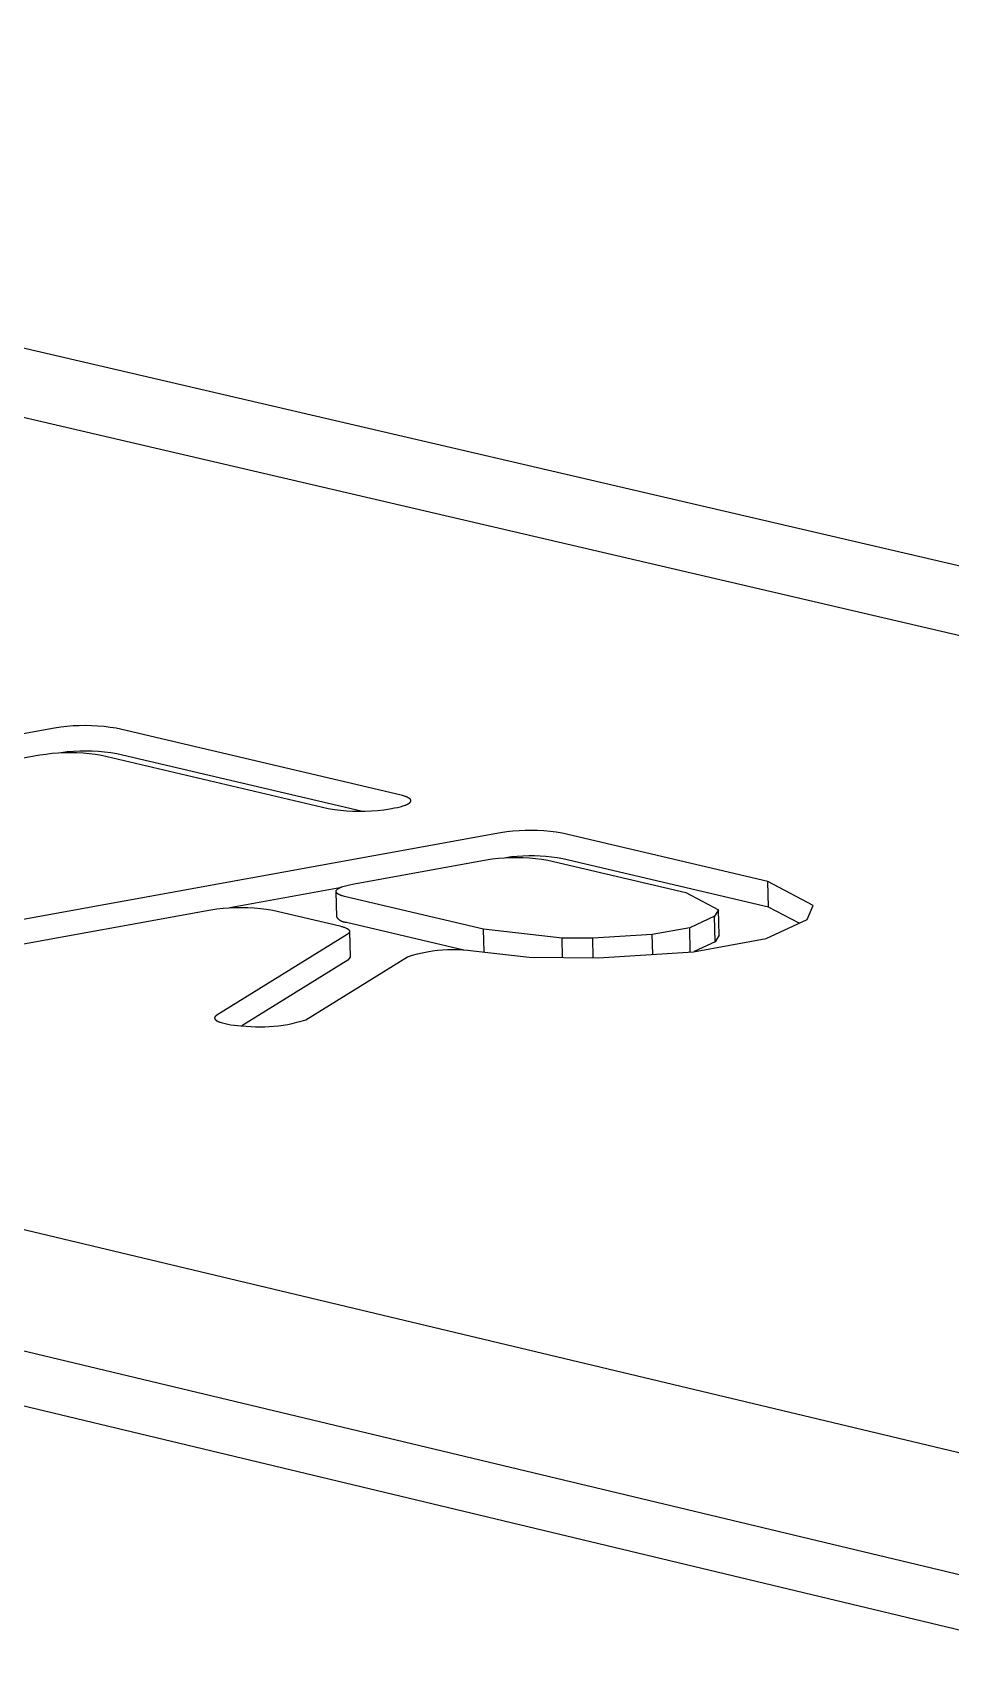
# Model space of a CAD drawing. Header units: millimetres. Extents: x 1422 to 6060, y -58 to 3182.
# Drawn here: x 2026.8 to 2053.37, y 1327.19 to 1374.73 of the extents above; entities that cross this region are included whole.
import ezdxf

# ---------------------------------------------------------------- set-up
doc = ezdxf.new("R2010")
doc.units = ezdxf.units.MM
doc.header["$MEASUREMENT"] = 0
doc.layers.add('Domyślny', color=7, linetype='Continuous', true_color=0x000000)
doc.layers.add('Utwórz2D linie widoczne', color=7, linetype='Continuous', true_color=0x000000)

msp = doc.modelspace()

# ---------------------------------------------------------------- linework, layer by layer
at = {"layer": 'Domyślny'}
msp.add_line((1884.416, 1373.932), (2080.426, 1327.223), dxfattribs=at)
at = {"layer": 'Utwórz2D linie widoczne'}
for p, q in [((1936.409, 1386.569), (2153.171, 1336.141)), ((1931.338, 1385.781), (2147.565, 1335.382)), ((2078.935, 1324.014), (1882.868, 1370.89)), ((1879.154, 1370.245), (2075.181, 1323.311)), ((2027.432, 1354.59), (2010.587, 1351.548)), ((2027.609, 1354.617), (2027.432, 1354.59)), ((2027.787, 1354.637), (2027.609, 1354.617)), ((2027.966, 1354.652), (2027.787, 1354.637)), ((2028.145, 1354.66), (2027.966, 1354.652)), ((2028.324, 1354.662), (2028.145, 1354.66)), ((2028.503, 1354.659), (2028.324, 1354.662)), ((2028.682, 1354.649), (2028.503, 1354.659)), ((2028.861, 1354.633), (2028.682, 1354.649)), ((2029.039, 1354.611), (2028.861, 1354.633)), ((2029.216, 1354.583), (2029.039, 1354.611)), ((2037.468, 1352.644), (2029.216, 1354.583)), ((2027.537, 1353.874), (2027.717, 1353.882)), ((2027.797, 1353.899), (2027.617, 1353.878)), ((2027.717, 1353.882), (2027.896, 1353.885)), ((2027.977, 1353.914), (2027.797, 1353.899)), ((2027.896, 1353.885), (2028.075, 1353.881)), ((2028.157, 1353.923), (2027.977, 1353.914)), ((2028.075, 1353.881), (2028.254, 1353.871)), ((2028.337, 1353.925), (2028.157, 1353.923)), ((2028.518, 1353.921), (2028.337, 1353.925)), ((2028.698, 1353.911), (2028.518, 1353.921)), ((2028.878, 1353.895), (2028.698, 1353.911)), ((2029.057, 1353.873), (2028.878, 1353.895)), ((2023.141, 1353.115), (2027.003, 1353.812)), ((2027.003, 1353.812), (2027.18, 1353.839)), ((2027.18, 1353.839), (2027.359, 1353.86)), ((2027.359, 1353.86), (2027.537, 1353.874)), ((2028.254, 1353.871), (2028.433, 1353.855)), ((2028.433, 1353.855), (2028.611, 1353.833)), ((2028.611, 1353.833), (2028.788, 1353.805)), ((2028.788, 1353.805), (2035.355, 1352.261)), ((2029.235, 1353.844), (2029.057, 1353.873)), ((2036.307, 1352.181), (2029.235, 1353.844)), ((2037.503, 1352.635), (2037.468, 1352.644)), ((2037.536, 1352.626), (2037.503, 1352.635)), ((2037.567, 1352.617), (2037.536, 1352.626)), ((2037.582, 1352.612), (2037.567, 1352.617)), ((2037.597, 1352.607), (2037.582, 1352.612)), ((2037.611, 1352.602), (2037.597, 1352.607)), ((2037.624, 1352.596), (2037.611, 1352.602)), ((2037.637, 1352.591), (2037.624, 1352.596)), ((2037.649, 1352.585), (2037.637, 1352.591)), ((2037.661, 1352.58), (2037.649, 1352.585)), ((2037.672, 1352.574), (2037.661, 1352.58)), ((2037.682, 1352.568), (2037.672, 1352.574)), ((2037.687, 1352.565), (2037.682, 1352.568)), ((2037.692, 1352.562), (2037.687, 1352.565)), ((2037.697, 1352.559), (2037.692, 1352.562)), ((2037.701, 1352.556), (2037.697, 1352.559)), ((2037.705, 1352.553), (2037.701, 1352.556)), ((2037.709, 1352.55), (2037.705, 1352.553)), ((2037.713, 1352.547), (2037.709, 1352.55)), ((2037.717, 1352.544), (2037.713, 1352.547)), ((2037.72, 1352.541), (2037.717, 1352.544)), ((2037.724, 1352.538), (2037.72, 1352.541)), ((2037.727, 1352.535), (2037.724, 1352.538)), ((2037.728, 1352.533), (2037.727, 1352.535)), ((2037.73, 1352.531), (2037.728, 1352.533)), ((2037.731, 1352.53), (2037.73, 1352.531)), ((2037.732, 1352.528), (2037.731, 1352.53)), ((2037.734, 1352.527), (2037.732, 1352.528)), ((2037.735, 1352.525), (2037.734, 1352.527)), ((2037.736, 1352.523), (2037.735, 1352.525)), ((2037.737, 1352.522), (2037.736, 1352.523)), ((2037.738, 1352.52), (2037.737, 1352.522)), ((2037.737, 1352.45), (2037.738, 1352.452)), ((2037.739, 1352.519), (2037.738, 1352.52)), ((2037.738, 1352.452), (2037.739, 1352.454)), ((2037.74, 1352.517), (2037.739, 1352.519)), ((2037.739, 1352.454), (2037.74, 1352.455)), ((2037.741, 1352.515), (2037.74, 1352.517)), ((2037.74, 1352.455), (2037.741, 1352.457)), ((2037.742, 1352.514), (2037.741, 1352.515)), ((2037.741, 1352.457), (2037.742, 1352.459)), ((2037.743, 1352.512), (2037.742, 1352.514)), ((2037.742, 1352.459), (2037.743, 1352.461)), ((2037.744, 1352.51), (2037.743, 1352.512)), ((2037.743, 1352.462), (2037.744, 1352.464)), ((2037.743, 1352.461), (2037.743, 1352.462)), ((2037.744, 1352.509), (2037.744, 1352.51)), ((2037.745, 1352.507), (2037.744, 1352.509)), ((2037.744, 1352.464), (2037.745, 1352.466)), ((2037.746, 1352.506), (2037.745, 1352.507)), ((2037.745, 1352.467), (2037.746, 1352.469)), ((2037.745, 1352.466), (2037.745, 1352.467)), ((2037.746, 1352.504), (2037.746, 1352.506)), ((2037.747, 1352.502), (2037.746, 1352.504)), ((2037.746, 1352.469), (2037.747, 1352.471)), ((2037.747, 1352.501), (2037.747, 1352.502)), ((2037.748, 1352.499), (2037.747, 1352.501)), ((2037.747, 1352.474), (2037.748, 1352.476)), ((2037.747, 1352.472), (2037.747, 1352.474)), ((2037.747, 1352.471), (2037.747, 1352.472)), ((2037.748, 1352.497), (2037.748, 1352.499)), ((2037.748, 1352.496), (2037.748, 1352.497)), ((2037.749, 1352.494), (2037.748, 1352.496)), ((2037.748, 1352.479), (2037.749, 1352.481)), ((2037.748, 1352.477), (2037.748, 1352.479)), ((2037.748, 1352.476), (2037.748, 1352.477)), ((2037.749, 1352.492), (2037.749, 1352.494)), ((2037.749, 1352.491), (2037.749, 1352.492)), ((2037.749, 1352.489), (2037.749, 1352.491)), ((2037.749, 1352.487), (2037.749, 1352.489)), ((2037.749, 1352.486), (2037.749, 1352.487)), ((2037.749, 1352.484), (2037.749, 1352.486)), ((2037.749, 1352.482), (2037.749, 1352.484)), ((2037.749, 1352.481), (2037.749, 1352.482)), ((2035.355, 1352.261), (2035.532, 1352.233)), ((2035.532, 1352.233), (2035.711, 1352.21)), ((2035.711, 1352.21), (2035.889, 1352.194)), ((2035.889, 1352.194), (2036.069, 1352.184)), ((2036.069, 1352.184), (2036.248, 1352.181)), ((2036.248, 1352.181), (2036.428, 1352.183)), ((2036.428, 1352.183), (2036.607, 1352.191)), ((2036.607, 1352.191), (2036.786, 1352.206)), ((2036.786, 1352.206), (2036.965, 1352.226)), ((2036.965, 1352.226), (2037.143, 1352.253)), ((2037.143, 1352.253), (2037.275, 1352.277)), ((2037.275, 1352.277), (2037.36, 1352.294)), ((2037.36, 1352.294), (2037.402, 1352.303)), ((2037.402, 1352.303), (2037.442, 1352.313)), ((2037.442, 1352.313), (2037.48, 1352.323)), ((2037.48, 1352.323), (2037.516, 1352.334)), ((2037.516, 1352.334), (2037.551, 1352.345)), ((2037.551, 1352.345), (2037.583, 1352.356)), ((2037.583, 1352.356), (2037.599, 1352.362)), ((2037.599, 1352.362), (2037.613, 1352.368)), ((2037.613, 1352.368), (2037.627, 1352.374)), ((2037.627, 1352.374), (2037.641, 1352.38)), ((2037.641, 1352.38), (2037.653, 1352.387)), ((2037.653, 1352.387), (2037.665, 1352.393)), ((2037.665, 1352.393), (2037.676, 1352.399)), ((2037.676, 1352.399), (2037.682, 1352.403)), ((2037.682, 1352.403), (2037.687, 1352.406)), ((2037.687, 1352.406), (2037.692, 1352.409)), ((2037.692, 1352.409), (2037.696, 1352.412)), ((2037.696, 1352.412), (2037.701, 1352.416)), ((2037.701, 1352.416), (2037.705, 1352.419)), ((2037.705, 1352.419), (2037.71, 1352.422)), ((2037.71, 1352.422), (2037.713, 1352.425)), ((2037.713, 1352.425), (2037.717, 1352.429)), ((2037.717, 1352.429), (2037.721, 1352.432)), ((2037.721, 1352.432), (2037.724, 1352.435)), ((2037.724, 1352.435), (2037.727, 1352.439)), ((2037.727, 1352.439), (2037.729, 1352.44)), ((2037.729, 1352.44), (2037.73, 1352.442)), ((2037.73, 1352.442), (2037.732, 1352.444)), ((2037.732, 1352.444), (2037.733, 1352.445)), ((2037.733, 1352.445), (2037.734, 1352.447)), ((2037.734, 1352.447), (2037.735, 1352.449)), ((2037.735, 1352.449), (2037.737, 1352.45)), ((2040.346, 1351.555), (2023.646, 1348.524)), ((2040.524, 1351.582), (2040.346, 1351.555)), ((2040.702, 1351.602), (2040.524, 1351.582)), ((2040.881, 1351.617), (2040.702, 1351.602)), ((2041.061, 1351.625), (2040.881, 1351.617)), ((2041.241, 1351.628), (2041.061, 1351.625)), ((2041.42, 1351.624), (2041.241, 1351.628)), ((2041.6, 1351.614), (2041.42, 1351.624)), ((2041.779, 1351.598), (2041.6, 1351.614)), ((2041.957, 1351.576), (2041.779, 1351.598)), ((2042.135, 1351.547), (2041.957, 1351.576)), ((2048.089, 1350.149), (2042.135, 1351.547)), ((2036.06, 1350.071), (2039.925, 1350.773)), ((2039.925, 1350.773), (2040.103, 1350.8)), ((2040.103, 1350.8), (2040.282, 1350.82)), ((2040.282, 1350.82), (2040.461, 1350.835)), ((2040.461, 1350.835), (2040.641, 1350.843)), ((2040.664, 1350.857), (2040.5, 1350.836)), ((2040.641, 1350.843), (2040.821, 1350.846)), ((2040.83, 1350.872), (2040.664, 1350.857)), ((2040.821, 1350.846), (2041, 1350.842)), ((2040.996, 1350.883), (2040.83, 1350.872)), ((2041.162, 1350.888), (2040.996, 1350.883)), ((2041, 1350.842), (2041.18, 1350.832)), ((2041.328, 1350.887), (2041.162, 1350.888)), ((2041.18, 1350.832), (2041.359, 1350.816)), ((2041.494, 1350.882), (2041.328, 1350.887)), ((2041.359, 1350.816), (2041.538, 1350.793)), ((2041.659, 1350.871), (2041.494, 1350.882)), ((2041.538, 1350.793), (2041.715, 1350.765)), ((2041.825, 1350.855), (2041.659, 1350.871)), ((2041.715, 1350.765), (2045.71, 1349.826)), ((2041.989, 1350.833), (2041.825, 1350.855)), ((2042.153, 1350.807), (2041.989, 1350.833)), ((2048.107, 1349.407), (2042.153, 1350.807)), ((2049.402, 1349.453), (2048.089, 1350.149)), ((2048.107, 1349.407), (2048.089, 1350.149)), ((2035.69, 1349.966), (2032.506, 1349.387)), ((2035.584, 1349.863), (2035.585, 1349.865)), ((2035.584, 1349.861), (2035.584, 1349.863)), ((2035.584, 1349.86), (2035.584, 1349.861)), ((2035.584, 1349.858), (2035.584, 1349.86)), ((2035.585, 1349.856), (2035.584, 1349.858)), ((2035.585, 1349.87), (2035.586, 1349.871)), ((2035.585, 1349.868), (2035.585, 1349.87)), ((2035.585, 1349.866), (2035.585, 1349.868)), ((2035.585, 1349.865), (2035.585, 1349.866)), ((2035.585, 1349.855), (2035.585, 1349.856)), ((2035.585, 1349.853), (2035.585, 1349.855)), ((2035.585, 1349.851), (2035.585, 1349.853)), ((2035.585, 1349.85), (2035.585, 1349.851)), ((2035.586, 1349.848), (2035.585, 1349.85)), ((2035.603, 1349.12), (2035.585, 1349.848)), ((2035.586, 1349.875), (2035.587, 1349.876)), ((2035.586, 1349.873), (2035.586, 1349.875)), ((2035.586, 1349.871), (2035.586, 1349.873)), ((2035.586, 1349.846), (2035.586, 1349.848)), ((2035.587, 1349.845), (2035.586, 1349.846)), ((2035.587, 1349.878), (2035.588, 1349.88)), ((2035.587, 1349.876), (2035.587, 1349.878)), ((2035.587, 1349.843), (2035.587, 1349.845)), ((2035.588, 1349.841), (2035.587, 1349.843)), ((2035.588, 1349.88), (2035.589, 1349.882)), ((2035.588, 1349.84), (2035.588, 1349.841)), ((2035.589, 1349.838), (2035.588, 1349.84)), ((2035.589, 1349.883), (2035.59, 1349.885)), ((2035.589, 1349.882), (2035.589, 1349.883)), ((2035.59, 1349.836), (2035.589, 1349.838)), ((2035.59, 1349.885), (2035.591, 1349.887)), ((2035.591, 1349.835), (2035.59, 1349.836)), ((2035.591, 1349.887), (2035.592, 1349.888)), ((2035.591, 1349.833), (2035.591, 1349.835)), ((2035.592, 1349.831), (2035.591, 1349.833)), ((2035.592, 1349.888), (2035.593, 1349.89)), ((2035.593, 1349.83), (2035.592, 1349.831)), ((2035.593, 1349.89), (2035.594, 1349.892)), ((2035.594, 1349.828), (2035.593, 1349.83)), ((2035.594, 1349.892), (2035.595, 1349.893)), ((2035.595, 1349.827), (2035.594, 1349.828)), ((2035.595, 1349.893), (2035.596, 1349.895)), ((2035.596, 1349.825), (2035.595, 1349.827)), ((2035.596, 1349.895), (2035.597, 1349.897)), ((2035.597, 1349.823), (2035.596, 1349.825)), ((2035.597, 1349.897), (2035.598, 1349.898)), ((2035.599, 1349.822), (2035.597, 1349.823)), ((2035.598, 1349.898), (2035.599, 1349.9)), ((2035.599, 1349.9), (2035.601, 1349.902)), ((2035.6, 1349.82), (2035.599, 1349.822)), ((2035.601, 1349.819), (2035.6, 1349.82)), ((2035.601, 1349.902), (2035.602, 1349.903)), ((2035.602, 1349.817), (2035.601, 1349.819)), ((2035.602, 1349.903), (2035.603, 1349.905)), ((2035.604, 1349.815), (2035.602, 1349.817)), ((2035.603, 1349.905), (2035.605, 1349.907)), ((2035.605, 1349.814), (2035.604, 1349.815)), ((2035.605, 1349.907), (2035.606, 1349.908)), ((2035.607, 1349.812), (2035.605, 1349.814)), ((2035.606, 1349.908), (2035.61, 1349.912)), ((2035.61, 1349.809), (2035.607, 1349.812)), ((2035.61, 1349.912), (2035.613, 1349.915)), ((2035.613, 1349.806), (2035.61, 1349.809)), ((2035.613, 1349.915), (2035.616, 1349.918)), ((2035.617, 1349.803), (2035.613, 1349.806)), ((2035.616, 1349.918), (2035.62, 1349.922)), ((2035.62, 1349.8), (2035.617, 1349.803)), ((2035.62, 1349.922), (2035.624, 1349.925)), ((2035.624, 1349.796), (2035.62, 1349.8)), ((2035.624, 1349.925), (2035.628, 1349.928)), ((2035.628, 1349.793), (2035.624, 1349.796)), ((2035.628, 1349.928), (2035.633, 1349.932)), ((2035.632, 1349.79), (2035.628, 1349.793)), ((2035.637, 1349.787), (2035.632, 1349.79)), ((2035.633, 1349.932), (2035.637, 1349.935)), ((2035.637, 1349.935), (2035.642, 1349.938)), ((2035.641, 1349.784), (2035.637, 1349.787)), ((2035.646, 1349.781), (2035.641, 1349.784)), ((2035.642, 1349.938), (2035.647, 1349.942)), ((2035.651, 1349.778), (2035.646, 1349.781)), ((2035.647, 1349.942), (2035.652, 1349.945)), ((2035.661, 1349.773), (2035.651, 1349.778)), ((2035.652, 1349.945), (2035.657, 1349.948)), ((2035.657, 1349.948), (2035.669, 1349.954)), ((2035.672, 1349.767), (2035.661, 1349.773)), ((2035.669, 1349.954), (2035.681, 1349.961)), ((2035.684, 1349.761), (2035.672, 1349.767)), ((2035.681, 1349.961), (2035.693, 1349.967)), ((2035.696, 1349.756), (2035.684, 1349.761)), ((2035.693, 1349.967), (2035.707, 1349.973)), ((2035.709, 1349.75), (2035.696, 1349.756)), ((2035.707, 1349.973), (2035.721, 1349.979)), ((2035.723, 1349.745), (2035.709, 1349.75)), ((2035.721, 1349.979), (2035.735, 1349.985)), ((2035.737, 1349.74), (2035.723, 1349.745)), ((2035.735, 1349.985), (2035.751, 1349.991)), ((2035.751, 1349.735), (2035.737, 1349.74)), ((2035.751, 1349.991), (2035.783, 1350.003)), ((2035.766, 1349.73), (2035.751, 1349.735)), ((2035.798, 1349.72), (2035.766, 1349.73)), ((2035.783, 1350.003), (2035.818, 1350.014)), ((2035.831, 1349.711), (2035.798, 1349.72)), ((2035.818, 1350.014), (2035.854, 1350.025)), ((2035.866, 1349.702), (2035.831, 1349.711)), ((2035.854, 1350.025), (2035.893, 1350.035)), ((2039.857, 1348.762), (2035.866, 1349.702)), ((2035.893, 1350.035), (2035.933, 1350.045)), ((2035.933, 1350.045), (2035.974, 1350.054)), ((2035.974, 1350.054), (2036.06, 1350.071)), ((2045.71, 1349.826), (2046.656, 1349.33)), ((2025.339, 1348.124), (2031.953, 1349.325)), ((2031.953, 1349.325), (2032.131, 1349.352)), ((2032.131, 1349.352), (2032.31, 1349.372)), ((2032.31, 1349.372), (2032.49, 1349.387)), ((2032.49, 1349.387), (2032.669, 1349.395)), ((2032.669, 1349.395), (2032.85, 1349.398)), ((2032.85, 1349.398), (2033.03, 1349.394)), ((2033.03, 1349.394), (2033.21, 1349.384)), ((2033.21, 1349.384), (2033.389, 1349.368)), ((2033.389, 1349.368), (2033.568, 1349.346)), ((2033.568, 1349.346), (2033.746, 1349.317)), ((2033.746, 1349.317), (2035.692, 1348.858)), ((2046.547, 1349.145), (2045.824, 1348.807)), ((2046.656, 1349.33), (2046.547, 1349.145)), ((2046.565, 1348.403), (2046.547, 1349.145)), ((2046.675, 1348.588), (2046.656, 1349.33)), ((2048.994, 1348.937), (2048.107, 1349.407)), ((2049.229, 1349.044), (2049.402, 1349.453)), ((2035.609, 1349.11), (2035.603, 1349.12)), ((2035.615, 1349.101), (2035.609, 1349.11)), ((2035.621, 1349.092), (2035.615, 1349.101)), ((2035.628, 1349.084), (2035.621, 1349.092)), ((2035.635, 1349.075), (2035.628, 1349.084)), ((2035.642, 1349.067), (2035.635, 1349.075)), ((2035.649, 1349.059), (2035.642, 1349.067)), ((2035.657, 1349.051), (2035.649, 1349.059)), ((2035.665, 1349.044), (2035.657, 1349.051)), ((2035.673, 1349.037), (2035.665, 1349.044)), ((2035.682, 1349.03), (2035.673, 1349.037)), ((2035.69, 1349.023), (2035.682, 1349.03)), ((2035.699, 1349.017), (2035.69, 1349.023)), ((2035.692, 1348.858), (2035.738, 1348.846)), ((2035.708, 1349.011), (2035.699, 1349.017)), ((2035.718, 1349.005), (2035.708, 1349.011)), ((2035.727, 1349), (2035.718, 1349.005)), ((2035.737, 1348.995), (2035.727, 1349)), ((2035.747, 1348.99), (2035.737, 1348.995)), ((2035.738, 1348.846), (2035.76, 1348.84)), ((2035.757, 1348.985), (2035.747, 1348.99)), ((2035.767, 1348.981), (2035.757, 1348.985)), ((2035.76, 1348.84), (2035.782, 1348.834)), ((2035.777, 1348.978), (2035.767, 1348.981)), ((2035.788, 1348.974), (2035.777, 1348.978)), ((2035.782, 1348.834), (2035.802, 1348.827)), ((2035.798, 1348.971), (2035.788, 1348.974)), ((2035.809, 1348.969), (2035.798, 1348.971)), ((2035.802, 1348.827), (2035.821, 1348.821)), ((2035.819, 1348.966), (2035.809, 1348.969)), ((2035.83, 1348.965), (2035.819, 1348.966)), ((2035.821, 1348.821), (2035.84, 1348.814)), ((2035.841, 1348.963), (2035.83, 1348.965)), ((2035.84, 1348.814), (2035.857, 1348.807)), ((2035.852, 1348.962), (2035.841, 1348.963)), ((2035.863, 1348.961), (2035.852, 1348.962)), ((2035.857, 1348.807), (2035.873, 1348.799)), ((2035.873, 1348.961), (2035.863, 1348.961)), ((2035.884, 1348.961), (2035.873, 1348.961)), ((2035.873, 1348.799), (2035.881, 1348.796)), ((2035.881, 1348.796), (2035.888, 1348.792)), ((2039.278, 1348.16), (2035.884, 1348.961)), ((2035.888, 1348.792), (2035.895, 1348.788)), ((2035.895, 1348.788), (2035.902, 1348.784)), ((2035.902, 1348.784), (2035.909, 1348.781)), ((2035.909, 1348.781), (2035.915, 1348.777)), ((2035.915, 1348.777), (2035.921, 1348.773)), ((2035.921, 1348.773), (2035.927, 1348.769)), ((2035.927, 1348.769), (2035.932, 1348.765)), ((2035.932, 1348.765), (2035.937, 1348.761)), ((2035.937, 1348.761), (2035.939, 1348.759)), ((2035.939, 1348.759), (2035.942, 1348.757)), ((2035.942, 1348.757), (2035.944, 1348.755)), ((2035.944, 1348.755), (2035.946, 1348.753)), ((2035.946, 1348.753), (2035.948, 1348.751)), ((2035.948, 1348.649), (2035.946, 1348.647)), ((2035.948, 1348.751), (2035.95, 1348.749)), ((2035.95, 1348.651), (2035.948, 1348.649)), ((2035.95, 1348.749), (2035.952, 1348.747)), ((2035.952, 1348.653), (2035.95, 1348.651)), ((2035.952, 1348.747), (2035.954, 1348.745)), ((2035.954, 1348.655), (2035.952, 1348.653)), ((2035.954, 1348.745), (2035.955, 1348.743)), ((2035.956, 1348.657), (2035.954, 1348.655)), ((2035.955, 1348.743), (2035.957, 1348.741)), ((2035.957, 1348.659), (2035.956, 1348.657)), ((2035.957, 1348.741), (2035.959, 1348.739)), ((2035.959, 1348.661), (2035.957, 1348.659)), ((2035.959, 1348.739), (2035.96, 1348.737)), ((2035.96, 1348.663), (2035.959, 1348.661)), ((2035.96, 1348.737), (2035.962, 1348.735)), ((2035.962, 1348.665), (2035.96, 1348.663)), ((2035.962, 1348.735), (2035.963, 1348.733)), ((2035.963, 1348.667), (2035.962, 1348.665)), ((2035.963, 1348.733), (2035.964, 1348.731)), ((2035.964, 1348.669), (2035.963, 1348.667)), ((2035.964, 1348.731), (2035.965, 1348.729)), ((2035.965, 1348.671), (2035.964, 1348.669)), ((2035.965, 1348.729), (2035.966, 1348.727)), ((2035.966, 1348.673), (2035.965, 1348.671)), ((2035.966, 1348.727), (2035.967, 1348.725)), ((2035.967, 1348.675), (2035.966, 1348.673)), ((2035.967, 1348.725), (2035.968, 1348.723)), ((2035.968, 1348.677), (2035.967, 1348.675)), ((2035.968, 1348.723), (2035.969, 1348.721)), ((2035.969, 1348.679), (2035.968, 1348.677)), ((2035.969, 1348.721), (2035.97, 1348.72)), ((2035.97, 1348.681), (2035.969, 1348.679)), ((2035.97, 1348.72), (2035.97, 1348.719)), ((2035.97, 1348.719), (2035.97, 1348.718)), ((2035.97, 1348.718), (2035.971, 1348.716)), ((2035.971, 1348.683), (2035.97, 1348.681)), ((2035.971, 1348.716), (2035.971, 1348.715)), ((2035.971, 1348.715), (2035.971, 1348.714)), ((2035.971, 1348.714), (2035.972, 1348.713)), ((2035.972, 1348.688), (2035.971, 1348.686)), ((2035.971, 1348.686), (2035.971, 1348.685)), ((2035.971, 1348.685), (2035.971, 1348.684)), ((2035.971, 1348.684), (2035.971, 1348.683)), ((2035.972, 1348.713), (2035.972, 1348.712)), ((2035.972, 1348.712), (2035.972, 1348.711)), ((2035.972, 1348.711), (2035.972, 1348.71)), ((2035.972, 1348.71), (2035.972, 1348.709)), ((2035.972, 1348.709), (2035.973, 1348.708)), ((2035.973, 1348.693), (2035.972, 1348.692)), ((2035.972, 1348.692), (2035.972, 1348.691)), ((2035.972, 1348.691), (2035.972, 1348.69)), ((2035.972, 1348.69), (2035.972, 1348.689)), ((2035.972, 1348.689), (2035.972, 1348.688)), ((2035.973, 1348.708), (2035.973, 1348.707)), ((2035.973, 1348.707), (2035.973, 1348.706)), ((2035.973, 1348.706), (2035.973, 1348.705)), ((2035.973, 1348.705), (2035.973, 1348.704)), ((2035.973, 1348.704), (2035.973, 1348.703)), ((2035.973, 1348.703), (2035.973, 1348.702)), ((2035.973, 1348.702), (2035.973, 1348.701)), ((2035.973, 1348.701), (2035.973, 1348.7)), ((2035.973, 1348.7), (2035.973, 1348.699)), ((2035.973, 1348.699), (2035.973, 1348.698)), ((2035.973, 1348.698), (2035.973, 1348.697)), ((2035.973, 1348.697), (2035.973, 1348.696)), ((2035.973, 1348.696), (2035.992, 1347.953)), ((2035.973, 1348.696), (2035.973, 1348.695)), ((2035.973, 1348.695), (2035.973, 1348.694)), ((2035.973, 1348.694), (2035.973, 1348.693)), ((2042.128, 1348.505), (2039.857, 1348.762)), ((2039.874, 1348.101), (2039.857, 1348.762)), ((2045.824, 1348.807), (2044.738, 1348.609)), ((2045.842, 1348.108), (2045.824, 1348.807)), ((2048.035, 1348.496), (2049.229, 1349.044)), ((2035.906, 1348.615), (2032.133, 1346.279)), ((2035.912, 1348.619), (2035.906, 1348.615)), ((2035.917, 1348.623), (2035.912, 1348.619)), ((2035.923, 1348.627), (2035.917, 1348.623)), ((2035.928, 1348.631), (2035.923, 1348.627)), ((2035.933, 1348.635), (2035.928, 1348.631)), ((2035.938, 1348.639), (2035.933, 1348.635)), ((2035.942, 1348.643), (2035.938, 1348.639)), ((2035.944, 1348.645), (2035.942, 1348.643)), ((2035.946, 1348.647), (2035.944, 1348.645)), ((2038.665, 1348.167), (2038.812, 1348.175)), ((2038.812, 1348.175), (2038.96, 1348.178)), ((2038.96, 1348.178), (2039.108, 1348.176)), ((2039.108, 1348.176), (2039.255, 1348.168)), ((2043.019, 1348.503), (2042.128, 1348.505)), ((2042.142, 1347.947), (2042.128, 1348.505)), ((2044.738, 1348.609), (2043.019, 1348.503)), ((2043.033, 1347.941), (2043.019, 1348.503)), ((2044.753, 1348.039), (2044.738, 1348.609)), ((2045.935, 1348.114), (2048.035, 1348.496)), ((2046.565, 1348.403), (2045.954, 1348.117)), ((2046.675, 1348.588), (2046.565, 1348.403)), ((2035.924, 1347.873), (2032.849, 1345.967)), ((2034.705, 1346.144), (2037.652, 1347.969)), ((2035.992, 1347.953), (2035.924, 1347.873)), ((2037.652, 1347.969), (2037.793, 1348.012)), ((2037.793, 1348.012), (2037.936, 1348.051)), ((2037.936, 1348.051), (2038.08, 1348.084)), ((2038.08, 1348.084), (2038.225, 1348.112)), ((2038.225, 1348.112), (2038.371, 1348.136)), ((2038.371, 1348.136), (2038.517, 1348.154)), ((2038.517, 1348.154), (2038.665, 1348.167)), ((2039.255, 1348.168), (2039.403, 1348.156)), ((2039.403, 1348.156), (2039.549, 1348.138)), ((2039.549, 1348.138), (2041.178, 1347.954)), ((2041.178, 1347.954), (2043.169, 1347.94)), ((2043.169, 1347.94), (2045.935, 1348.114)), ((2032.125, 1346.274), (2032.117, 1346.268)), ((2032.133, 1346.279), (2032.125, 1346.274)), ((2032.066, 1346.203), (2032.065, 1346.201)), ((2032.065, 1346.201), (2032.065, 1346.2)), ((2032.065, 1346.2), (2032.065, 1346.198)), ((2032.065, 1346.198), (2032.065, 1346.197)), ((2032.065, 1346.197), (2032.065, 1346.195)), ((2032.065, 1346.195), (2032.065, 1346.194)), ((2032.065, 1346.194), (2032.065, 1346.192)), ((2032.065, 1346.192), (2032.065, 1346.191)), ((2032.065, 1346.191), (2032.065, 1346.189)), ((2032.065, 1346.189), (2032.065, 1346.188)), ((2032.065, 1346.188), (2032.066, 1346.186)), ((2032.067, 1346.207), (2032.066, 1346.206)), ((2032.066, 1346.206), (2032.066, 1346.204)), ((2032.066, 1346.204), (2032.066, 1346.203)), ((2032.066, 1346.186), (2032.066, 1346.184)), ((2032.066, 1346.184), (2032.066, 1346.183)), ((2032.066, 1346.183), (2032.066, 1346.181)), ((2032.066, 1346.181), (2032.067, 1346.18)), ((2032.068, 1346.21), (2032.067, 1346.209)), ((2032.067, 1346.209), (2032.067, 1346.207)), ((2032.067, 1346.18), (2032.067, 1346.178)), ((2032.067, 1346.178), (2032.068, 1346.177)), ((2032.069, 1346.213), (2032.068, 1346.212)), ((2032.068, 1346.212), (2032.068, 1346.21)), ((2032.068, 1346.177), (2032.068, 1346.175)), ((2032.068, 1346.175), (2032.069, 1346.174)), ((2032.07, 1346.216), (2032.069, 1346.215)), ((2032.069, 1346.215), (2032.069, 1346.213)), ((2032.069, 1346.174), (2032.069, 1346.172)), ((2032.069, 1346.172), (2032.07, 1346.171)), ((2032.071, 1346.219), (2032.07, 1346.218)), ((2032.07, 1346.218), (2032.07, 1346.216)), ((2032.07, 1346.171), (2032.071, 1346.169)), ((2032.072, 1346.221), (2032.071, 1346.219)), ((2032.071, 1346.169), (2032.071, 1346.168)), ((2032.071, 1346.168), (2032.072, 1346.166)), ((2032.073, 1346.222), (2032.072, 1346.221)), ((2032.072, 1346.166), (2032.073, 1346.165)), ((2032.074, 1346.225), (2032.073, 1346.224)), ((2032.073, 1346.224), (2032.073, 1346.222)), ((2032.073, 1346.165), (2032.074, 1346.163)), ((2032.075, 1346.227), (2032.074, 1346.225)), ((2032.074, 1346.163), (2032.075, 1346.162)), ((2032.076, 1346.228), (2032.075, 1346.227)), ((2032.075, 1346.162), (2032.076, 1346.16)), ((2032.077, 1346.23), (2032.076, 1346.228)), ((2032.076, 1346.16), (2032.077, 1346.159)), ((2032.078, 1346.231), (2032.077, 1346.23)), ((2032.077, 1346.159), (2032.078, 1346.157)), ((2032.079, 1346.233), (2032.078, 1346.231)), ((2032.078, 1346.157), (2032.079, 1346.155)), ((2032.08, 1346.234), (2032.079, 1346.233)), ((2032.079, 1346.155), (2032.08, 1346.154)), ((2032.082, 1346.237), (2032.08, 1346.234)), ((2032.08, 1346.154), (2032.081, 1346.152)), ((2032.081, 1346.152), (2032.082, 1346.151)), ((2032.085, 1346.24), (2032.082, 1346.237)), ((2032.082, 1346.151), (2032.084, 1346.149)), ((2032.084, 1346.149), (2032.086, 1346.146)), ((2032.087, 1346.243), (2032.085, 1346.24)), ((2032.086, 1346.146), (2032.089, 1346.143)), ((2032.09, 1346.246), (2032.087, 1346.243)), ((2032.089, 1346.143), (2032.092, 1346.14)), ((2032.093, 1346.249), (2032.09, 1346.246)), ((2032.092, 1346.14), (2032.096, 1346.137)), ((2032.096, 1346.251), (2032.093, 1346.249)), ((2032.099, 1346.254), (2032.096, 1346.251)), ((2032.096, 1346.137), (2032.099, 1346.134)), ((2032.102, 1346.257), (2032.099, 1346.254)), ((2032.099, 1346.134), (2032.103, 1346.131)), ((2032.106, 1346.26), (2032.102, 1346.257)), ((2032.103, 1346.131), (2032.107, 1346.128)), ((2032.109, 1346.263), (2032.106, 1346.26)), ((2032.107, 1346.128), (2032.111, 1346.125)), ((2032.113, 1346.265), (2032.109, 1346.263)), ((2032.111, 1346.125), (2032.115, 1346.122)), ((2032.117, 1346.268), (2032.113, 1346.265)), ((2032.115, 1346.122), (2032.119, 1346.119)), ((2032.119, 1346.119), (2032.124, 1346.116)), ((2032.124, 1346.116), (2032.128, 1346.114)), ((2032.128, 1346.114), (2032.133, 1346.111)), ((2032.133, 1346.111), (2032.138, 1346.108)), ((2032.138, 1346.108), (2032.149, 1346.102)), ((2032.149, 1346.102), (2032.161, 1346.096)), ((2032.161, 1346.096), (2032.173, 1346.091)), ((2032.173, 1346.091), (2032.185, 1346.085)), ((2032.185, 1346.085), (2032.199, 1346.08)), ((2032.199, 1346.08), (2032.213, 1346.074)), ((2032.213, 1346.074), (2032.228, 1346.069)), ((2032.228, 1346.069), (2032.259, 1346.059)), ((2032.259, 1346.059), (2032.293, 1346.049)), ((2032.293, 1346.049), (2032.33, 1346.039)), ((2032.33, 1346.039), (2032.368, 1346.03)), ((2032.368, 1346.03), (2032.408, 1346.022)), ((2032.408, 1346.022), (2032.45, 1346.014)), ((2032.45, 1346.014), (2032.539, 1345.999)), ((2032.539, 1345.999), (2032.632, 1345.987)), ((2032.632, 1345.987), (2032.728, 1345.976)), ((2032.728, 1345.976), (2032.827, 1345.968)), ((2032.827, 1345.968), (2032.977, 1345.957)), ((2032.977, 1345.957), (2033.111, 1345.946)), ((2033.111, 1345.946), (2033.245, 1345.939)), ((2033.245, 1345.939), (2033.38, 1345.936)), ((2033.38, 1345.936), (2033.515, 1345.937)), ((2033.515, 1345.937), (2033.649, 1345.943)), ((2033.649, 1345.943), (2033.783, 1345.953)), ((2033.783, 1345.953), (2033.917, 1345.967)), ((2033.917, 1345.967), (2034.051, 1345.986)), ((2034.051, 1345.986), (2034.183, 1346.009)), ((2034.183, 1346.009), (2034.315, 1346.036)), ((2034.315, 1346.036), (2034.446, 1346.068)), ((2034.446, 1346.068), (2034.576, 1346.104)), ((2034.576, 1346.104), (2034.705, 1346.144))]:
    msp.add_line(p, q, dxfattribs=at)

doc.saveas('drawing.dxf')
